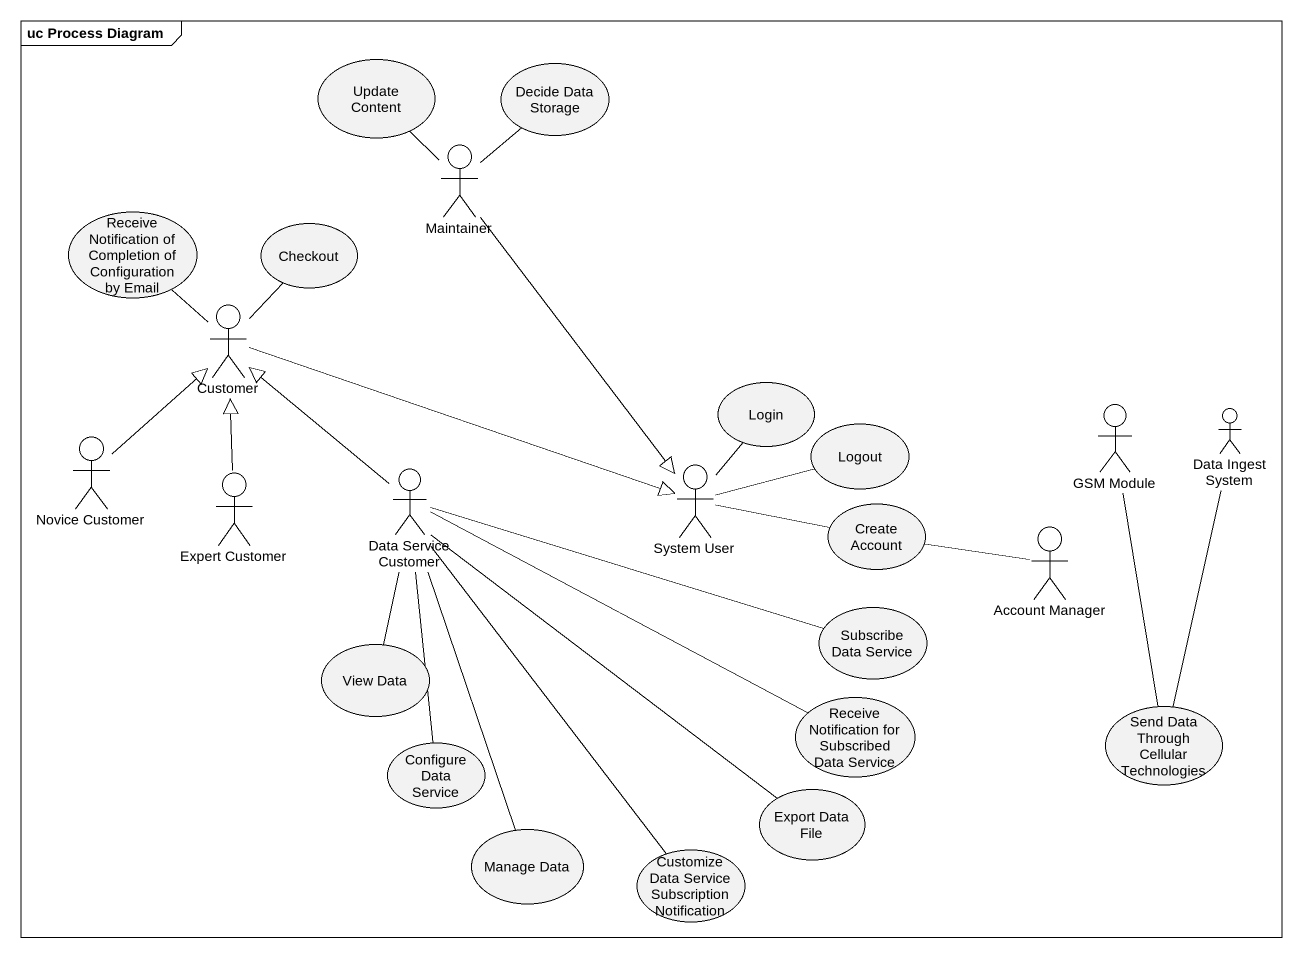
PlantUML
@startuml
mainframe uc Process Diagram
usecase "Update Content" as Update_Content
usecase "Decide Data Storage" as Decide_Data_Storage
actor Maintainer
usecase "Receive Notification of Completion of Configuration by Email" as Receive_Notification_of
usecase Checkout
actor Customer
usecase Login
usecase Logout
actor "GSM Module" as GSM_Module
actor "Data Ingest System" as Data_Ingest_System
actor "Novice Customer" as Novice_Customer
actor "Expert Customer" as Expert_Customer
actor "Data Service Customer" as Data_Service_Customer
actor "System User" as System_User
usecase "Create Account" as Create_Account
actor "Account Manager" as Account_Manager
usecase "View Data" as View_Data
usecase "Subscribe Data Service" as Subscribe_Data_Service
usecase "Receive Notification for Subscribed Data Service" as Receive_Notification_for
usecase "Send Data Through Cellular Technologies" as Send_Data_Through_Cellular
usecase "Configure Data Service" as Configure_Data_Service
usecase "Manage Data" as Manage_Data
usecase "Export Data File" as Export_Data_File
usecase "Customize Data Service Subscription Notification" as Customize_Data_Service
Update_Content -- Maintainer
Decide_Data_Storage -- Maintainer
Maintainer --|> System_User
Receive_Notification_of -- Customer
Checkout -- Customer
Customer -right-|> System_User
Login -- System_User
GSM_Module -- Send_Data_Through_Cellular
Data_Ingest_System -- Send_Data_Through_Cellular
Novice_Customer -up-|> Customer
Expert_Customer -up-|> Customer
Data_Service_Customer -up-|> Customer
Data_Service_Customer -- View_Data
Data_Service_Customer -right- Subscribe_Data_Service
Data_Service_Customer -right- Receive_Notification_for
Data_Service_Customer -- Configure_Data_Service
Data_Service_Customer -- Manage_Data
Data_Service_Customer -- Export_Data_File
Data_Service_Customer -- Customize_Data_Service
System_User -right- Logout
System_User -right- Create_Account
Create_Account -right- Account_Manager
@enduml
